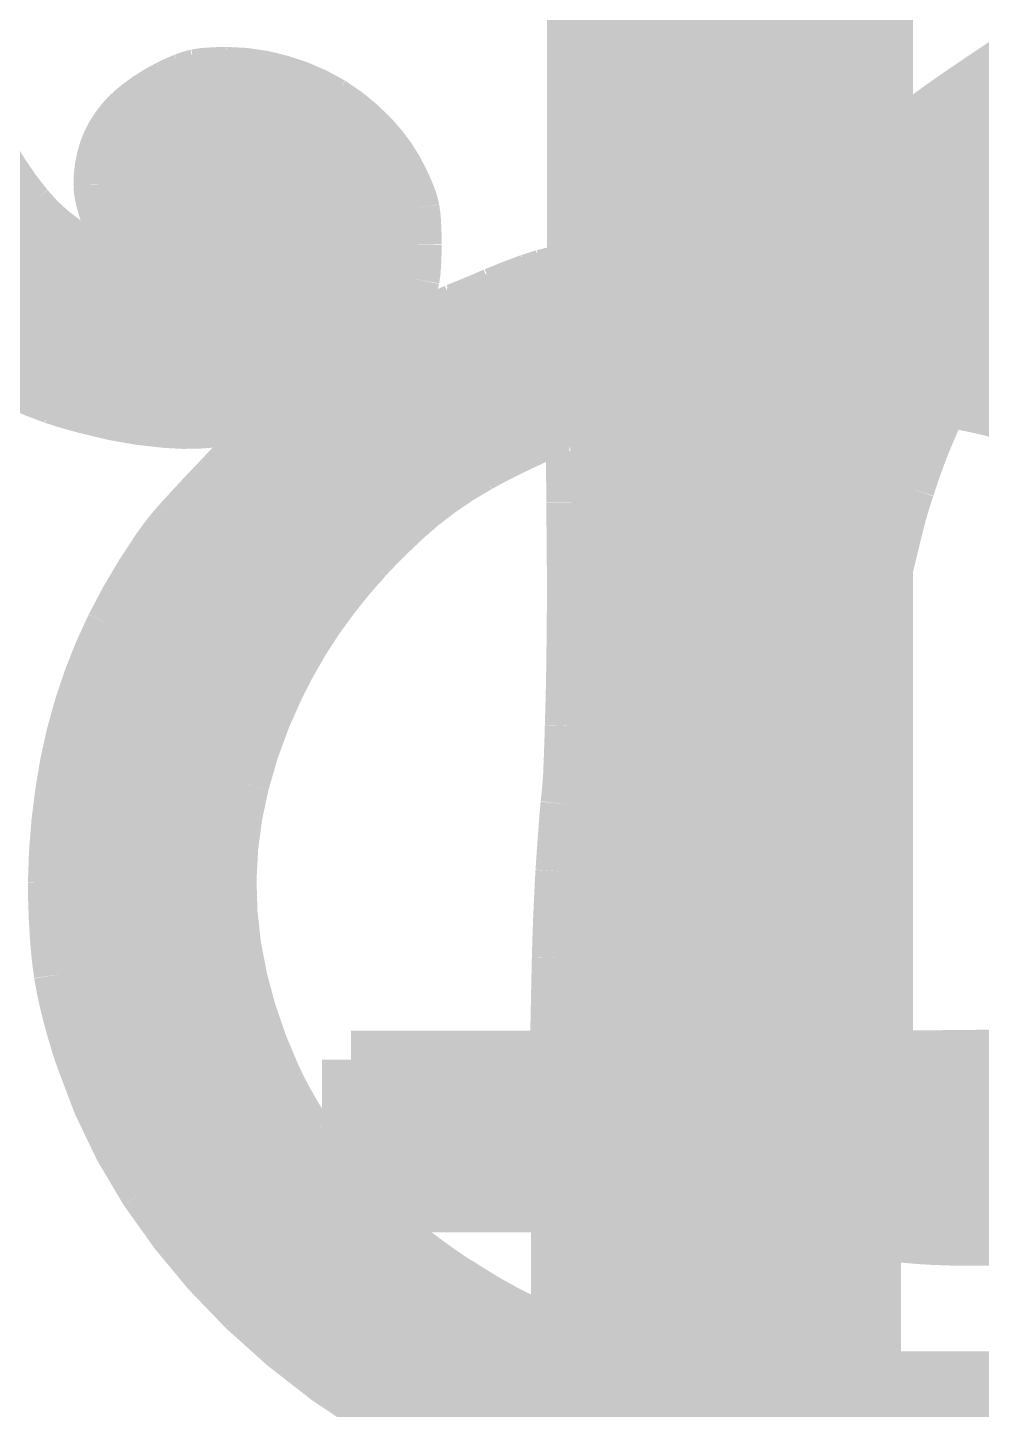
# Model space of a CAD drawing. Extents: x -0.3 to 74.7, y -2.5 to 45.9.
# Drawn here: x 9.544 to 11.224, y 4.697 to 7.133 of the extents above; entities that cross this region are included whole.
import ezdxf

# ---------------------------------------------------------------- set-up
doc = ezdxf.new("R2010")
doc.units = 0
doc.layers.add('BG_SILKSCREEN_TOP', color=6, linetype='CONTINUOUS')

msp = doc.modelspace()

# ---------------------------------------------------------------- linework, layer by layer
at = {"layer": 'BG_SILKSCREEN_TOP', "const_width": 0.1016}
for points in [[(11.053318, 7.4041), (11.053318, 6.92658)], [(11.053318, 7.182612), (10.509504, 7.182612)], [(11.053318, 7.174738), (10.509504, 7.174738)], [(10.509504, 6.70687), (10.509504, 7.17169)], [(11.053318, 7.166864), (10.509504, 7.166864)], [(11.053318, 7.159244), (10.509504, 7.159244)], [(11.053318, 7.15137), (10.509504, 7.15137)], [(11.053318, 7.14375), (10.509504, 7.14375)], [(11.053318, 7.135876), (10.509504, 7.135876)], [(11.053318, 7.128256), (10.509504, 7.128256)], [(11.053318, 7.120382), (10.509504, 7.120382)], [(11.053318, 7.112762), (10.509504, 7.112762)], [(11.053318, 7.104888), (10.509504, 7.104888)], [(11.053318, 7.097268), (10.509504, 7.097268)], [(11.053318, 7.089394), (10.509504, 7.089394)], [(11.053318, 7.08152), (10.509504, 7.08152)], [(11.053318, 7.0739), (10.509504, 7.0739)], [(11.053318, 7.066026), (10.509504, 7.066026)], [(11.51763, 7.066026), (11.266678, 7.066026)], [(9.954768, 7.042912), (9.834118, 7.042912)], [(11.053318, 7.058406), (10.509504, 7.058406)], [(11.053318, 7.050532), (10.509504, 7.050532)], [(11.053318, 7.042912), (10.509504, 7.042912)], [(11.534394, 7.042912), (11.231626, 7.042912)], [(11.528806, 7.050532), (11.24331, 7.050532)], [(11.523218, 7.058406), (11.254994, 7.058406)], [(10.031476, 7.019544), (9.781794, 7.019544)], [(10.011664, 7.027418), (9.79678, 7.027418)], [(9.98728, 7.035038), (9.813544, 7.035038)], [(11.053318, 7.035038), (10.509504, 7.035038)], [(11.053318, 7.027418), (10.509504, 7.027418)], [(11.053318, 7.019544), (10.509504, 7.019544)], [(11.551158, 7.019544), (11.197336, 7.019544)], [(11.54557, 7.027418), (11.208766, 7.027418)], [(11.539982, 7.035038), (11.220196, 7.035038)], [(10.076942, 6.996176), (9.74598, 6.996176)], [(10.06348, 7.00405), (9.756648, 7.00405)], [(10.048494, 7.01167), (9.768586, 7.01167)], [(11.053318, 7.01167), (10.509504, 7.01167)], [(11.053318, 7.00405), (10.509504, 7.00405)], [(11.053318, 6.996176), (10.509504, 6.996176)], [(11.567668, 6.996176), (11.163554, 6.996176)], [(11.562334, 7.00405), (11.17473, 7.00405)], [(11.556746, 7.01167), (11.18616, 7.01167)], [(10.109962, 6.973062), (9.719564, 6.973062)], [(10.099802, 6.980682), (9.727184, 6.980682)], [(10.08888, 6.988556), (9.736074, 6.988556)], [(11.053318, 6.988556), (10.509504, 6.988556)], [(11.053318, 6.980682), (10.509504, 6.980682)], [(11.053318, 6.973062), (10.509504, 6.973062)], [(11.583162, 6.973062), (11.131804, 6.973062)], [(11.578844, 6.980682), (11.142218, 6.980682)], [(11.573256, 6.988556), (11.152886, 6.988556)], [(10.144252, 6.942074), (9.69645, 6.942074)], [(10.136378, 6.949694), (9.701276, 6.949694)], [(10.12825, 6.957568), (9.70661, 6.957568)], [(10.11936, 6.965188), (9.712706, 6.965188)], [(11.053318, 6.965188), (10.509504, 6.965188)], [(11.053318, 6.957568), (10.509504, 6.957568)], [(11.053318, 6.949694), (10.509504, 6.949694)], [(11.053318, 6.942074), (10.509504, 6.942074)], [(11.066018, 6.92023), (11.107928, 6.95452)], [(11.566906, 6.942074), (11.092434, 6.942074)], [(11.577574, 6.949694), (11.101832, 6.949694)], [(11.58494, 6.957568), (11.111484, 6.957568)], [(11.586718, 6.965188), (11.121644, 6.965188)], [(10.164826, 6.918706), (9.685528, 6.918706)], [(10.158476, 6.926326), (9.688576, 6.926326)], [(10.151364, 6.9342), (9.692132, 6.9342)], [(11.053318, 6.9342), (10.509504, 6.9342)], [(11.053318, 6.926326), (10.509504, 6.926326)], [(11.059668, 6.918706), (10.509504, 6.918706)], [(11.53033, 6.918706), (11.062208, 6.918706)], [(11.54176, 6.926326), (11.073384, 6.926326)], [(11.554206, 6.9342), (11.082782, 6.9342)], [(10.181844, 6.895338), (9.678924, 6.895338)], [(10.17651, 6.903212), (9.680702, 6.903212)], [(10.170922, 6.910832), (9.682988, 6.910832)], [(11.52017, 6.910832), (10.509504, 6.910832)], [(11.510518, 6.903212), (10.509504, 6.903212)], [(11.500358, 6.895338), (10.509504, 6.895338)], [(9.497568, 6.872224), (9.172194, 6.872224)], [(10.195306, 6.872224), (9.675876, 6.872224)], [(10.190988, 6.879844), (9.676638, 6.879844)], [(10.18667, 6.887718), (9.677654, 6.887718)], [(11.490198, 6.887718), (10.509504, 6.887718)], [(11.480292, 6.879844), (10.509504, 6.879844)], [(11.471148, 6.872224), (10.509504, 6.872224)], [(9.502648, 6.86435), (9.175242, 6.86435)], [(9.507728, 6.856476), (9.178544, 6.856476)], [(9.513316, 6.848856), (9.181846, 6.848856)], [(10.199116, 6.86435), (9.675368, 6.86435)], [(10.202926, 6.856476), (9.675368, 6.856476)], [(10.206228, 6.848856), (9.675622, 6.848856)], [(11.462512, 6.86435), (10.509504, 6.86435)], [(11.454384, 6.856476), (10.509504, 6.856476)], [(11.44651, 6.848856), (10.509504, 6.848856)], [(9.518904, 6.840982), (9.185148, 6.840982)], [(9.524746, 6.833362), (9.188704, 6.833362)], [(9.530842, 6.825488), (9.19226, 6.825488)], [(10.20953, 6.840982), (9.676638, 6.840982)], [(10.212832, 6.833362), (9.678162, 6.833362)], [(10.215372, 6.825488), (9.680448, 6.825488)], [(11.439144, 6.840982), (10.509504, 6.840982)], [(11.431524, 6.833362), (10.509504, 6.833362)], [(11.424158, 6.825488), (10.509504, 6.825488)], [(9.536938, 6.817868), (9.19607, 6.817868)], [(9.543542, 6.809994), (9.19988, 6.809994)], [(9.550146, 6.802374), (9.203944, 6.802374)], [(10.217658, 6.817868), (9.68248, 6.817868)], [(10.219182, 6.809994), (9.68502, 6.809994)], [(10.220452, 6.802374), (9.68756, 6.802374)], [(11.416792, 6.817868), (10.509504, 6.817868)], [(11.409426, 6.809994), (10.509504, 6.809994)], [(11.40206, 6.802374), (10.509504, 6.802374)], [(9.557512, 6.7945), (9.207754, 6.7945)], [(9.565132, 6.78688), (9.212072, 6.78688)], [(9.573514, 6.779006), (9.21639, 6.779006)], [(9.582404, 6.771386), (9.220708, 6.771386)], [(10.221214, 6.7945), (9.690608, 6.7945)], [(10.221468, 6.78688), (9.693656, 6.78688)], [(10.221976, 6.779006), (9.696704, 6.779006)], [(10.22223, 6.771386), (9.70026, 6.771386)], [(11.394694, 6.7945), (10.509504, 6.7945)], [(11.387582, 6.78688), (10.509504, 6.78688)], [(11.380724, 6.779006), (10.509504, 6.779006)], [(11.373612, 6.771386), (10.509504, 6.771386)], [(9.592056, 6.763512), (9.22528, 6.763512)], [(9.60247, 6.755638), (9.230106, 6.755638)], [(9.614154, 6.748018), (9.235186, 6.748018)], [(10.222484, 6.763512), (9.703816, 6.763512)], [(10.222484, 6.755638), (9.707626, 6.755638)], [(10.222484, 6.748018), (9.711944, 6.748018)], [(11.366754, 6.763512), (10.509504, 6.763512)], [(11.359642, 6.755638), (10.509504, 6.755638)], [(11.353038, 6.748018), (10.509504, 6.748018)], [(9.628378, 6.740144), (9.240266, 6.740144)], [(9.644888, 6.732524), (9.2456, 6.732524)], [(9.66216, 6.72465), (9.251188, 6.72465)], [(10.222484, 6.740144), (9.716262, 6.740144)], [(10.22223, 6.732524), (9.721342, 6.732524)], [(10.221976, 6.72465), (9.726676, 6.72465)], [(11.349482, 6.740144), (10.509504, 6.740144)], [(11.381232, 6.732524), (10.509504, 6.732524)], [(11.424412, 6.72465), (10.509504, 6.72465)], [(9.680702, 6.71703), (9.256776, 6.71703)], [(9.702292, 6.709156), (9.262872, 6.709156)], [(9.725914, 6.701536), (9.268968, 6.701536)], [(10.221468, 6.71703), (9.731756, 6.71703)], [(10.221214, 6.709156), (9.736836, 6.709156)], [(10.220452, 6.701536), (9.73836, 6.701536)], [(10.479278, 6.69798), (10.509504, 6.70687)], [(11.537696, 6.701536), (10.490708, 6.701536)], [(11.463274, 6.71703), (10.509504, 6.71703)], [(11.50366, 6.709156), (10.509504, 6.709156)], [(10.219182, 6.693662), (9.275318, 6.693662)], [(10.217404, 6.685788), (9.281922, 6.685788)], [(10.215372, 6.678168), (9.28878, 6.678168)], [(11.619992, 6.678168), (10.413492, 6.678168)], [(11.594338, 6.685788), (10.435336, 6.685788)], [(11.56716, 6.693662), (10.461244, 6.693662)], [(10.212578, 6.670294), (9.295892, 6.670294)], [(10.209784, 6.662674), (9.303258, 6.662674)], [(10.206482, 6.6548), (9.310878, 6.6548)], [(10.310368, 6.63575), (10.347198, 6.65099)], [(10.347198, 6.65099), (10.367518, 6.65988)], [(11.689842, 6.6548), (10.355834, 6.6548)], [(10.367518, 6.65988), (10.384028, 6.66623)], [(11.66749, 6.662674), (10.374376, 6.662674)], [(11.644376, 6.670294), (10.393426, 6.670294)], [(10.20318, 6.64718), (9.318752, 6.64718)], [(10.199624, 6.639306), (9.327134, 6.639306)], [(10.19556, 6.631686), (9.33577, 6.631686)], [(11.75131, 6.631686), (10.299192, 6.631686)], [(11.731752, 6.639306), (10.31875, 6.639306)], [(11.711178, 6.64718), (10.337546, 6.64718)], [(10.191242, 6.623812), (9.34466, 6.623812)], [(10.18667, 6.615938), (9.354058, 6.615938)], [(10.182098, 6.608318), (9.36371, 6.608318)], [(11.803888, 6.608318), (10.251186, 6.608318)], [(11.787124, 6.615938), (10.266934, 6.615938)], [(11.769598, 6.623812), (10.282936, 6.623812)], [(10.177272, 6.600444), (9.37387, 6.600444)], [(10.1727, 6.592824), (9.384792, 6.592824)], [(10.167366, 6.58495), (9.395714, 6.58495)], [(10.160254, 6.57733), (9.407144, 6.57733)], [(11.865356, 6.57733), (10.192004, 6.57733)], [(11.850624, 6.58495), (10.207498, 6.58495)], [(11.835384, 6.592824), (10.221468, 6.592824)], [(11.81989, 6.600444), (10.235946, 6.600444)], [(10.15365, 6.569456), (9.419082, 6.569456)], [(10.146284, 6.561836), (9.431528, 6.561836)], [(10.141204, 6.553962), (9.444228, 6.553962)], [(10.141204, 6.5532), (10.142728, 6.5532)], [(11.906758, 6.553962), (10.143998, 6.553962)], [(10.152888, 6.56844), (10.146538, 6.56209)], [(11.89355, 6.561836), (10.159492, 6.561836)], [(10.160508, 6.56209), (10.182098, 6.57225)], [(11.87958, 6.569456), (10.176002, 6.569456)], [(11.919712, 6.546088), (9.457436, 6.546088)], [(11.932412, 6.538468), (9.471406, 6.538468)], [(11.944604, 6.530594), (9.485884, 6.530594)], [(11.956542, 6.522974), (9.50087, 6.522974)], [(11.967972, 6.5151), (9.516618, 6.5151)], [(11.979402, 6.50748), (9.533382, 6.50748)], [(11.990324, 6.499606), (9.551416, 6.499606)], [(12.000992, 6.491986), (9.57072, 6.491986)], [(10.030206, 6.484112), (9.592056, 6.484112)], [(12.01166, 6.484112), (10.038842, 6.484112)], [(10.039604, 6.48716), (10.039604, 6.48843)], [(10.010902, 6.476492), (9.616694, 6.476492)], [(9.987026, 6.468618), (9.64438, 6.468618)], [(9.959594, 6.460744), (9.67486, 6.460744)], [(11.144758, 6.460744), (10.01395, 6.460744)], [(11.14806, 6.468618), (10.023094, 6.468618)], [(11.15314, 6.476492), (10.031476, 6.476492)], [(12.02182, 6.476492), (11.183874, 6.476492)], [(12.031726, 6.468618), (11.219688, 6.468618)], [(12.041632, 6.460744), (11.252454, 6.460744)], [(9.924034, 6.453124), (9.711436, 6.453124)], [(9.88314, 6.44525), (9.762998, 6.44525)], [(10.495026, 6.43763), (9.987026, 6.43763)], [(11.1379, 6.44525), (9.995916, 6.44525)], [(11.141202, 6.453124), (10.004806, 6.453124)], [(11.134598, 6.43763), (10.502138, 6.43763)], [(10.420858, 6.406642), (9.954006, 6.406642)], [(10.437876, 6.414262), (9.96188, 6.414262)], [(10.455148, 6.422136), (9.970008, 6.422136)], [(10.472928, 6.429756), (9.978644, 6.429756)], [(11.131296, 6.429756), (10.505948, 6.429756)], [(11.127994, 6.422136), (10.506202, 6.422136)], [(11.124692, 6.414262), (10.506456, 6.414262)], [(11.121644, 6.406642), (10.50671, 6.406642)], [(10.372852, 6.383274), (9.931146, 6.383274)], [(10.388346, 6.391148), (9.938766, 6.391148)], [(10.404348, 6.398768), (9.946386, 6.398768)], [(11.118342, 6.398768), (10.506964, 6.398768)], [(11.115294, 6.391148), (10.507218, 6.391148)], [(11.1125, 6.383274), (10.507472, 6.383274)], [(10.329672, 6.359906), (9.90854, 6.359906)], [(10.343388, 6.36778), (9.91616, 6.36778)], [(10.357866, 6.3754), (9.923526, 6.3754)], [(11.109452, 6.3754), (10.507472, 6.3754)], [(11.106658, 6.36778), (10.507726, 6.36778)], [(11.103864, 6.359906), (10.50798, 6.359906)], [(9.884918, 6.33476), (10.147808, 6.33476)], [(10.291826, 6.336792), (9.886696, 6.336792)], [(10.303764, 6.344412), (9.893808, 6.344412)], [(10.316464, 6.352286), (9.901174, 6.352286)], [(10.147808, 6.33476), (10.198608, 6.28523)], [(11.10107, 6.352286), (10.50798, 6.352286)], [(11.098276, 6.344412), (10.508234, 6.344412)], [(11.095736, 6.336792), (10.508234, 6.336792)], [(10.258552, 6.313424), (9.864344, 6.313424)], [(10.169652, 6.313424), (9.864344, 6.313424)], [(10.26922, 6.321298), (9.87171, 6.321298)], [(10.161778, 6.321298), (9.87171, 6.321298)], [(10.15365, 6.328918), (9.879076, 6.328918)], [(10.280142, 6.328918), (9.87933, 6.328918)], [(11.093196, 6.328918), (10.508234, 6.328918)], [(11.090656, 6.321298), (10.508234, 6.321298)], [(11.088116, 6.313424), (10.508488, 6.313424)], [(10.229342, 6.290056), (9.842754, 6.290056)], [(10.193528, 6.290056), (9.842754, 6.290056)], [(10.23874, 6.29793), (9.849866, 6.29793)], [(10.185654, 6.29793), (9.849866, 6.29793)], [(10.248392, 6.305804), (9.857232, 6.305804)], [(10.177526, 6.305804), (9.857232, 6.305804)], [(11.085576, 6.305804), (10.508488, 6.305804)], [(11.083036, 6.29793), (10.508488, 6.29793)], [(11.08075, 6.290056), (10.508488, 6.290056)], [(10.202672, 6.266942), (9.821164, 6.266942)], [(10.201656, 6.266942), (9.821164, 6.266942)], [(10.211308, 6.274562), (9.828276, 6.274562)], [(10.203434, 6.274562), (9.828276, 6.274562)], [(10.220198, 6.282436), (9.835388, 6.282436)], [(10.200894, 6.282436), (9.835388, 6.282436)], [(11.078464, 6.282436), (10.508488, 6.282436)], [(11.076432, 6.274562), (10.508488, 6.274562)], [(11.0744, 6.266942), (10.508742, 6.266942)], [(10.17016, 6.2357), (9.794748, 6.2357)], [(10.170414, 6.2357), (9.794748, 6.2357)], [(10.178034, 6.243574), (9.800844, 6.243574)], [(10.178288, 6.243574), (9.800844, 6.243574)], [(10.186162, 6.251448), (9.807448, 6.251448)], [(10.186416, 6.251448), (9.807448, 6.251448)], [(10.19429, 6.259068), (9.814306, 6.259068)], [(10.194798, 6.259068), (9.814306, 6.259068)], [(11.072368, 6.259068), (10.508742, 6.259068)], [(11.070336, 6.251448), (10.508742, 6.251448)], [(11.068558, 6.243574), (10.508996, 6.243574)], [(11.06678, 6.2357), (10.508996, 6.2357)], [(11.053318, 6.17982), (11.071098, 6.25348)], [(9.978898, 6.00964), (9.776968, 6.21157)], [(10.147808, 6.212586), (9.777476, 6.212586)], [(10.147808, 6.212586), (9.777476, 6.212586)], [(10.15492, 6.220206), (9.783064, 6.220206)], [(10.155174, 6.220206), (9.783064, 6.220206)], [(10.16254, 6.22808), (9.788652, 6.22808)], [(10.162794, 6.22808), (9.788652, 6.22808)], [(11.064748, 6.22808), (10.508996, 6.22808)], [(11.06297, 6.220206), (10.508996, 6.220206)], [(11.061192, 6.212586), (10.50925, 6.212586)], [(10.126472, 6.189218), (9.761728, 6.189218)], [(10.133584, 6.197092), (9.767062, 6.197092)], [(10.140696, 6.204712), (9.772142, 6.204712)], [(10.140442, 6.204712), (9.783826, 6.204712)], [(10.133584, 6.197092), (9.791446, 6.197092)], [(10.126472, 6.189218), (9.79932, 6.189218)], [(11.05916, 6.204712), (10.50925, 6.204712)], [(11.057382, 6.197092), (10.50925, 6.197092)], [(11.055604, 6.189218), (10.50925, 6.189218)], [(10.106406, 6.166104), (9.746996, 6.166104)], [(10.11301, 6.173724), (9.751822, 6.173724)], [(10.119614, 6.181598), (9.756902, 6.181598)], [(10.119614, 6.181598), (9.80694, 6.181598)], [(10.11301, 6.173724), (9.814814, 6.173724)], [(10.106406, 6.166104), (9.822688, 6.166104)], [(11.053572, 6.181598), (10.509504, 6.181598)], [(11.053318, 6.173724), (10.509504, 6.173724)], [(11.053318, 6.166104), (10.509504, 6.166104)], [(11.053318, 5.31368), (11.053318, 6.17982)], [(10.08761, 6.142736), (9.733026, 6.142736)], [(10.093706, 6.150356), (9.737598, 6.150356)], [(10.100056, 6.15823), (9.742424, 6.15823)], [(10.100056, 6.15823), (9.830308, 6.15823)], [(10.093706, 6.150356), (9.838182, 6.150356)], [(10.08761, 6.142736), (9.845802, 6.142736)], [(11.053318, 6.15823), (10.509504, 6.15823)], [(11.053318, 6.150356), (10.509504, 6.150356)], [(10.509504, 6.14172), (10.509504, 6.14553)], [(11.053318, 6.142736), (10.509504, 6.142736)], [(10.06983, 6.119368), (9.719818, 6.119368)], [(10.075672, 6.127242), (9.724136, 6.127242)], [(10.081514, 6.134862), (9.728454, 6.134862)], [(10.081514, 6.134862), (9.853676, 6.134862)], [(10.075672, 6.127242), (9.861296, 6.127242)], [(10.06983, 6.119368), (9.86917, 6.119368)], [(11.053318, 6.134862), (10.509504, 6.134862)], [(11.053318, 6.127242), (10.509504, 6.127242)], [(11.053318, 6.119368), (10.509504, 6.119368)], [(10.053066, 6.096254), (9.707372, 6.096254)], [(10.0584, 6.103874), (9.711436, 6.103874)], [(10.063988, 6.111748), (9.7155, 6.111748)], [(10.063988, 6.111748), (9.87679, 6.111748)], [(10.0584, 6.103874), (9.884664, 6.103874)], [(10.053066, 6.096254), (9.892284, 6.096254)], [(11.053318, 6.096254), (10.50925, 6.096254)], [(11.053318, 6.111748), (10.509504, 6.111748)], [(11.053318, 6.103874), (10.509504, 6.103874)], [(10.032492, 6.065012), (9.691624, 6.065012)], [(10.037572, 6.072886), (9.695434, 6.072886)], [(10.042652, 6.08076), (9.699244, 6.08076)], [(10.047732, 6.08838), (9.703308, 6.08838)], [(10.047732, 6.08838), (9.900158, 6.08838)], [(10.042398, 6.08076), (9.908032, 6.08076)], [(10.037318, 6.072886), (9.915652, 6.072886)], [(10.032238, 6.065012), (9.923526, 6.065012)], [(11.053318, 6.072886), (10.508996, 6.072886)], [(11.053318, 6.065012), (10.508996, 6.065012)], [(11.053318, 6.08838), (10.50925, 6.08838)], [(11.053318, 6.08076), (10.50925, 6.08076)], [(10.018268, 6.041898), (9.680956, 6.041898)], [(10.02284, 6.049518), (9.684512, 6.049518)], [(10.027666, 6.057392), (9.688068, 6.057392)], [(10.027412, 6.057392), (9.931146, 6.057392)], [(10.022586, 6.049518), (9.93902, 6.049518)], [(10.018014, 6.041898), (9.94664, 6.041898)], [(11.053318, 6.041898), (10.508742, 6.041898)], [(11.053318, 6.057392), (10.508996, 6.057392)], [(11.053318, 6.049518), (10.508996, 6.049518)], [(10.00506, 6.01853), (9.67105, 6.01853)], [(10.009378, 6.026404), (9.674352, 6.026404)], [(10.013696, 6.034024), (9.677654, 6.034024)], [(10.013188, 6.034024), (9.954514, 6.034024)], [(10.00887, 6.026404), (9.962134, 6.026404)], [(10.004552, 6.01853), (9.970008, 6.01853)], [(11.053318, 6.01853), (10.508488, 6.01853)], [(11.053318, 6.034024), (10.508742, 6.034024)], [(11.053318, 6.026404), (10.508742, 6.026404)], [(9.992614, 5.995162), (9.661652, 5.995162)], [(9.996678, 6.003036), (9.6647, 6.003036)], [(10.000742, 6.01091), (9.667748, 6.01091)], [(9.999726, 6.01091), (9.977628, 6.01091)], [(11.053318, 6.003036), (10.508234, 6.003036)], [(11.053318, 5.995162), (10.508234, 5.995162)], [(11.053318, 6.01091), (10.508488, 6.01091)], [(9.98093, 5.972048), (9.65327, 5.972048)], [(9.98474, 5.979668), (9.656064, 5.979668)], [(9.98855, 5.987542), (9.658858, 5.987542)], [(11.053318, 5.972048), (10.507726, 5.972048)], [(11.053318, 5.987542), (10.50798, 5.987542)], [(11.053318, 5.979668), (10.50798, 5.979668)], [(9.970008, 5.94868), (9.645396, 5.94868)], [(9.973564, 5.956554), (9.647936, 5.956554)], [(9.97712, 5.964174), (9.650476, 5.964174)], [(11.053318, 5.94868), (10.507218, 5.94868)], [(11.053318, 5.964174), (10.507472, 5.964174)], [(11.053318, 5.956554), (10.507472, 5.956554)], [(9.960102, 5.925312), (9.638284, 5.925312)], [(9.963404, 5.933186), (9.64057, 5.933186)], [(9.966706, 5.94106), (9.642856, 5.94106)], [(11.053318, 5.925312), (10.506456, 5.925312)], [(11.053318, 5.933186), (10.50671, 5.933186)], [(11.053318, 5.94106), (10.506964, 5.94106)], [(9.947656, 5.894324), (9.629648, 5.894324)], [(9.950704, 5.902198), (9.63168, 5.902198)], [(9.953752, 5.909818), (9.633712, 5.909818)], [(9.9568, 5.917692), (9.635998, 5.917692)], [(11.053318, 5.894324), (10.505694, 5.894324)], [(11.053318, 5.902198), (10.505948, 5.902198)], [(11.053318, 5.909818), (10.506202, 5.909818)], [(11.053318, 5.917692), (10.506456, 5.917692)], [(9.939528, 5.87121), (9.623806, 5.87121)], [(9.942068, 5.87883), (9.625584, 5.87883)], [(9.944862, 5.886704), (9.627616, 5.886704)], [(11.053318, 5.87121), (10.505186, 5.87121)], [(11.053318, 5.886704), (10.50544, 5.886704)], [(11.053318, 5.87883), (10.50544, 5.87883)], [(9.931908, 5.847842), (9.618726, 5.847842)], [(9.934448, 5.855716), (9.620504, 5.855716)], [(9.936988, 5.863336), (9.622028, 5.863336)], [(11.053318, 5.847842), (10.504424, 5.847842)], [(11.053318, 5.855716), (10.504678, 5.855716)], [(11.053318, 5.863336), (10.504932, 5.863336)], [(9.92505, 5.824474), (9.614154, 5.824474)], [(9.927082, 5.832348), (9.615678, 5.832348)], [(9.929368, 5.839968), (9.617202, 5.839968)], [(11.053318, 5.824474), (10.503408, 5.824474)], [(11.053318, 5.832348), (10.503662, 5.832348)], [(11.053318, 5.839968), (10.503916, 5.839968)], [(9.9187, 5.80136), (9.610344, 5.80136)], [(9.920732, 5.80898), (9.611614, 5.80898)], [(9.922764, 5.816854), (9.612884, 5.816854)], [(11.053318, 5.80136), (10.501884, 5.80136)], [(11.053318, 5.80898), (10.502392, 5.80898)], [(11.053318, 5.816854), (10.5029, 5.816854)], [(9.913112, 5.777992), (9.607042, 5.777992)], [(9.91489, 5.785866), (9.608058, 5.785866)], [(9.916668, 5.793486), (9.609074, 5.793486)], [(11.053318, 5.777992), (10.499852, 5.777992)], [(11.053318, 5.785866), (10.500614, 5.785866)], [(11.053318, 5.793486), (10.501376, 5.793486)], [(9.90854, 5.754624), (9.60374, 5.754624)], [(9.910064, 5.762498), (9.604756, 5.762498)], [(9.911588, 5.770118), (9.605772, 5.770118)], [(11.053318, 5.754624), (10.497312, 5.754624)], [(11.053318, 5.762498), (10.498074, 5.762498)], [(11.053318, 5.770118), (10.49909, 5.770118)], [(9.90346, 5.723636), (9.600438, 5.723636)], [(9.904476, 5.73151), (9.6012, 5.73151)], [(9.905746, 5.73913), (9.601962, 5.73913)], [(9.907016, 5.747004), (9.602978, 5.747004)], [(11.053318, 5.723636), (10.494772, 5.723636)], [(11.053318, 5.73151), (10.495534, 5.73151)], [(11.053318, 5.73913), (10.496042, 5.73913)], [(11.053318, 5.747004), (10.496804, 5.747004)], [(9.900412, 5.700522), (9.598406, 5.700522)], [(9.901428, 5.708142), (9.599168, 5.708142)], [(9.90219, 5.716016), (9.599676, 5.716016)], [(11.053318, 5.700522), (10.493248, 5.700522)], [(11.053318, 5.708142), (10.493756, 5.708142)], [(11.053318, 5.716016), (10.494518, 5.716016)], [(9.89838, 5.677154), (9.596882, 5.677154)], [(9.898888, 5.684774), (9.59739, 5.684774)], [(9.89965, 5.692648), (9.597898, 5.692648)], [(11.053318, 5.677154), (10.49147, 5.677154)], [(11.053318, 5.684774), (10.491978, 5.684774)], [(11.053318, 5.692648), (10.49274, 5.692648)], [(9.896856, 5.653786), (9.595866, 5.653786)], [(9.897364, 5.66166), (9.59612, 5.66166)], [(9.897872, 5.66928), (9.596628, 5.66928)], [(11.053318, 5.653786), (10.489946, 5.653786)], [(11.053318, 5.66166), (10.490454, 5.66166)], [(11.053318, 5.66928), (10.490962, 5.66928)], [(9.896348, 5.638292), (9.595358, 5.638292)], [(9.896348, 5.630672), (9.595358, 5.630672)], [(9.896602, 5.646166), (9.595612, 5.646166)], [(11.053318, 5.630672), (10.488676, 5.630672)], [(11.053318, 5.638292), (10.48893, 5.638292)], [(11.053318, 5.646166), (10.489438, 5.646166)], [(9.896094, 5.622798), (9.595104, 5.622798)], [(9.896348, 5.614924), (9.595358, 5.614924)], [(9.896348, 5.607304), (9.595358, 5.607304)], [(11.053318, 5.607304), (10.487406, 5.607304)], [(11.053318, 5.614924), (10.48766, 5.614924)], [(11.053318, 5.622798), (10.488168, 5.622798)], [(9.896602, 5.59943), (9.595358, 5.59943)], [(9.896856, 5.59181), (9.595612, 5.59181)], [(9.897364, 5.583936), (9.595866, 5.583936)], [(11.053318, 5.583936), (10.486136, 5.583936)], [(11.053318, 5.59181), (10.486644, 5.59181)], [(11.053318, 5.59943), (10.486898, 5.59943)], [(9.897618, 5.576316), (9.59612, 5.576316)], [(9.898126, 5.568442), (9.596374, 5.568442)], [(9.898888, 5.560822), (9.596628, 5.560822)], [(9.89965, 5.552948), (9.597136, 5.552948)], [(11.053318, 5.552948), (10.484866, 5.552948)], [(11.053318, 5.560822), (10.48512, 5.560822)], [(11.053318, 5.568442), (10.485628, 5.568442)], [(11.053318, 5.576316), (10.485882, 5.576316)], [(9.900412, 5.545328), (9.59739, 5.545328)], [(9.901174, 5.537454), (9.597898, 5.537454)], [(9.90219, 5.52958), (9.598406, 5.52958)], [(11.053318, 5.52958), (10.484104, 5.52958)], [(11.053318, 5.537454), (10.484358, 5.537454)], [(11.053318, 5.545328), (10.484612, 5.545328)], [(9.903206, 5.52196), (9.598914, 5.52196)], [(9.904476, 5.514086), (9.599676, 5.514086)], [(9.905492, 5.506466), (9.600438, 5.506466)], [(11.053318, 5.506466), (10.483342, 5.506466)], [(11.053318, 5.514086), (10.483596, 5.514086)], [(11.053318, 5.52196), (10.48385, 5.52196)], [(9.906762, 5.498592), (9.6012, 5.498592)], [(9.908286, 5.490972), (9.601962, 5.490972)], [(9.90981, 5.483098), (9.602978, 5.483098)], [(10.479278, 5.31368), (10.483088, 5.49275)], [(11.053318, 5.490972), (10.482834, 5.490972)], [(11.053318, 5.483098), (10.482834, 5.483098)], [(11.053318, 5.498592), (10.483088, 5.498592)], [(9.911334, 5.475478), (9.603994, 5.475478)], [(9.912858, 5.467604), (9.60501, 5.467604)], [(9.914636, 5.45973), (9.60628, 5.45973)], [(11.053318, 5.45973), (10.482326, 5.45973)], [(11.053318, 5.475478), (10.48258, 5.475478)], [(11.053318, 5.467604), (10.48258, 5.467604)], [(9.916414, 5.45211), (9.60755, 5.45211)], [(9.918446, 5.444236), (9.609074, 5.444236)], [(9.920224, 5.436616), (9.610598, 5.436616)], [(11.053318, 5.436616), (10.481818, 5.436616)], [(11.053318, 5.45211), (10.482072, 5.45211)], [(11.053318, 5.444236), (10.482072, 5.444236)], [(9.922256, 5.428742), (9.612376, 5.428742)], [(9.924542, 5.421122), (9.6139, 5.421122)], [(9.926574, 5.413248), (9.615678, 5.413248)], [(11.053318, 5.413248), (10.48131, 5.413248)], [(11.053318, 5.428742), (10.481564, 5.428742)], [(11.053318, 5.421122), (10.481564, 5.421122)], [(9.92886, 5.405628), (9.61771, 5.405628)], [(9.931146, 5.397754), (9.619488, 5.397754)], [(9.933432, 5.390134), (9.62152, 5.390134)], [(11.053318, 5.390134), (10.480802, 5.390134)], [(11.053318, 5.405628), (10.481056, 5.405628)], [(11.053318, 5.397754), (10.481056, 5.397754)], [(9.935972, 5.38226), (9.623806, 5.38226)], [(9.938512, 5.37464), (9.625838, 5.37464)], [(9.941052, 5.366766), (9.628124, 5.366766)], [(9.943846, 5.358892), (9.63041, 5.358892)], [(11.053318, 5.358892), (10.48004, 5.358892)], [(11.053318, 5.366766), (10.480294, 5.366766)], [(11.053318, 5.38226), (10.480548, 5.38226)], [(11.053318, 5.37464), (10.480548, 5.37464)], [(9.94664, 5.351272), (9.632696, 5.351272)], [(9.949434, 5.343398), (9.634982, 5.343398)], [(9.952482, 5.335778), (9.637522, 5.335778)], [(11.053318, 5.335778), (10.479532, 5.335778)], [(11.053318, 5.343398), (10.479786, 5.343398)], [(11.053318, 5.351272), (10.48004, 5.351272)], [(9.95553, 5.327904), (9.640062, 5.327904)], [(9.958578, 5.320284), (9.642602, 5.320284)], [(9.961626, 5.31241), (9.645142, 5.31241)], [(10.113518, 5.31368), (10.479278, 5.31368)], [(10.113518, 5.05968), (10.113518, 5.31368)], [(12.141708, 5.31241), (10.113518, 5.31241)], [(11.053318, 5.320284), (10.479278, 5.320284)], [(11.053318, 5.327904), (10.479532, 5.327904)], [(11.445748, 5.31749), (11.053318, 5.31368)], [(9.964928, 5.30479), (9.647936, 5.30479)], [(9.96823, 5.296916), (9.65073, 5.296916)], [(9.971786, 5.289042), (9.653524, 5.289042)], [(12.134088, 5.30479), (10.113518, 5.30479)], [(12.126214, 5.296916), (10.113518, 5.296916)], [(12.118086, 5.289042), (10.113518, 5.289042)], [(9.975342, 5.281422), (9.656318, 5.281422)], [(9.978898, 5.273548), (9.659112, 5.273548)], [(9.982708, 5.265928), (9.66216, 5.265928)], [(12.109958, 5.281422), (10.113518, 5.281422)], [(12.101576, 5.273548), (10.113518, 5.273548)], [(12.09294, 5.265928), (10.113518, 5.265928)], [(9.986518, 5.258054), (9.665208, 5.258054)], [(9.990582, 5.250434), (9.66851, 5.250434)], [(9.9949, 5.24256), (9.671558, 5.24256)], [(12.08405, 5.258054), (10.113518, 5.258054)], [(12.074906, 5.250434), (10.113518, 5.250434)], [(12.065508, 5.24256), (10.113518, 5.24256)], [(9.998964, 5.23494), (9.67486, 5.23494)], [(10.003536, 5.227066), (9.678416, 5.227066)], [(10.008108, 5.219192), (9.681718, 5.219192)], [(12.055602, 5.23494), (10.113518, 5.23494)], [(12.045188, 5.227066), (10.113518, 5.227066)], [(12.03452, 5.219192), (10.113518, 5.219192)], [(10.01268, 5.211572), (9.685274, 5.211572)], [(10.017252, 5.203698), (9.689084, 5.203698)], [(10.022078, 5.196078), (9.69264, 5.196078)], [(10.026904, 5.188204), (9.69645, 5.188204)], [(12.023344, 5.211572), (10.113518, 5.211572)], [(12.01039, 5.203698), (10.113518, 5.203698)], [(11.997944, 5.196078), (10.113518, 5.196078)], [(11.984736, 5.188204), (10.113518, 5.188204)], [(10.03173, 5.180584), (9.70026, 5.180584)], [(10.036556, 5.17271), (9.704324, 5.17271)], [(10.041636, 5.16509), (9.708388, 5.16509)], [(11.971274, 5.180584), (10.113518, 5.180584)], [(11.95705, 5.17271), (10.113518, 5.17271)], [(11.942826, 5.16509), (10.113518, 5.16509)], [(10.046716, 5.157216), (9.712452, 5.157216)], [(10.051796, 5.149596), (9.71677, 5.149596)], [(10.05713, 5.141722), (9.721088, 5.141722)], [(11.928348, 5.157216), (10.113518, 5.157216)], [(11.913362, 5.149596), (10.113518, 5.149596)], [(11.897868, 5.141722), (10.113518, 5.141722)], [(10.062464, 5.133848), (9.725406, 5.133848)], [(10.068052, 5.126228), (9.729978, 5.126228)], [(10.073894, 5.118354), (9.73455, 5.118354)], [(11.881866, 5.133848), (10.113518, 5.133848)], [(11.865356, 5.126228), (10.113518, 5.126228)], [(11.848084, 5.118354), (10.113518, 5.118354)], [(10.080752, 5.110734), (9.739122, 5.110734)], [(10.088118, 5.10286), (9.743948, 5.10286)], [(10.095992, 5.09524), (9.748774, 5.09524)], [(10.091928, 5.09905), (10.126218, 5.06603)], [(11.830304, 5.110734), (10.113518, 5.110734)], [(11.812016, 5.10286), (10.113518, 5.10286)], [(11.792458, 5.09524), (10.113518, 5.09524)], [(10.10412, 5.087366), (9.753854, 5.087366)], [(10.111994, 5.079746), (9.758934, 5.079746)], [(10.120122, 5.071872), (9.764268, 5.071872)], [(11.772138, 5.087366), (10.113518, 5.087366)], [(11.750548, 5.079746), (10.113518, 5.079746)], [(11.727688, 5.071872), (10.113518, 5.071872)], [(10.126218, 5.06603), (10.123678, 5.05968)], [(10.125456, 5.064252), (9.769348, 5.064252)], [(10.12698, 5.056378), (9.774936, 5.056378)], [(10.134854, 5.048504), (9.78027, 5.048504)], [(11.703304, 5.064252), (10.113518, 5.064252)], [(10.481818, 5.05968), (10.113518, 5.05968)], [(10.123678, 5.05968), (10.152888, 5.03047)], [(10.481818, 4.83108), (10.481818, 5.05968)], [(11.677396, 5.056378), (10.481818, 5.056378)], [(11.64971, 5.048504), (10.481818, 5.048504)], [(10.142474, 5.040884), (9.785858, 5.040884)], [(10.150348, 5.03301), (9.791446, 5.03301)], [(10.157968, 5.02539), (9.797288, 5.02539)], [(10.166096, 5.017516), (9.80313, 5.017516)], [(11.61923, 5.040884), (10.481818, 5.040884)], [(11.585448, 5.03301), (10.481818, 5.03301)], [(11.54557, 5.02539), (10.481818, 5.02539)], [(11.49858, 5.017516), (10.481818, 5.017516)], [(10.174478, 5.009896), (9.808972, 5.009896)], [(10.183114, 5.002022), (9.815068, 5.002022)], [(10.192258, 4.994148), (9.821164, 4.994148)], [(11.0363, 5.009896), (10.481818, 5.009896)], [(11.031728, 5.002022), (10.481818, 5.002022)], [(11.031728, 4.994148), (10.481818, 4.994148)], [(11.031728, 5.00253), (11.031728, 4.74853)], [(11.083798, 5.00634), (11.040618, 5.01015)], [(11.4427, 5.009896), (11.045444, 5.009896)], [(11.086338, 5.00634), (11.083798, 5.00634)], [(11.314176, 5.002022), (11.147044, 5.002022)], [(10.20191, 4.986528), (9.827514, 4.986528)], [(10.211816, 4.978654), (9.833864, 4.978654)], [(10.221722, 4.971034), (9.840214, 4.971034)], [(11.031728, 4.986528), (10.481818, 4.986528)], [(11.031728, 4.978654), (10.481818, 4.978654)], [(11.031728, 4.971034), (10.481818, 4.971034)], [(10.231882, 4.96316), (9.846818, 4.96316)], [(10.242296, 4.95554), (9.853422, 4.95554)], [(10.252964, 4.947666), (9.86028, 4.947666)], [(11.031728, 4.96316), (10.481818, 4.96316)], [(11.031728, 4.95554), (10.481818, 4.95554)], [(11.031728, 4.947666), (10.481818, 4.947666)], [(10.263886, 4.940046), (9.867138, 4.940046)], [(10.275062, 4.932172), (9.87425, 4.932172)], [(10.286492, 4.924552), (9.881362, 4.924552)], [(11.031728, 4.940046), (10.481818, 4.940046)], [(11.031728, 4.932172), (10.481818, 4.932172)], [(11.031728, 4.924552), (10.481818, 4.924552)], [(10.29843, 4.916678), (9.888728, 4.916678)], [(10.310622, 4.908804), (9.896094, 4.908804)], [(10.323068, 4.901184), (9.90346, 4.901184)], [(10.323576, 4.901184), (10.279888, 4.901184)], [(10.279888, 4.62915), (10.279888, 4.90093)], [(10.311384, 4.908804), (10.282174, 4.908804)], [(10.331704, 4.89585), (10.331704, 4.62915)], [(11.031728, 4.916678), (10.481818, 4.916678)], [(11.031728, 4.908804), (10.481818, 4.908804)], [(11.031728, 4.901184), (10.481818, 4.901184)], [(10.331704, 4.89331), (9.91108, 4.89331)], [(10.331704, 4.88569), (9.918954, 4.88569)], [(10.331704, 4.877816), (9.926828, 4.877816)], [(10.336276, 4.89331), (10.279888, 4.89331)], [(10.34923, 4.88569), (10.279888, 4.88569)], [(10.362438, 4.877816), (10.279888, 4.877816)], [(11.031728, 4.89331), (10.481818, 4.89331)], [(11.031728, 4.88569), (10.481818, 4.88569)], [(11.031728, 4.877816), (10.481818, 4.877816)], [(10.331704, 4.870196), (9.934956, 4.870196)], [(10.331704, 4.862322), (9.943338, 4.862322)], [(10.331704, 4.854702), (9.95172, 4.854702)], [(10.331704, 4.846828), (9.960102, 4.846828)], [(10.376408, 4.870196), (10.279888, 4.870196)], [(10.39114, 4.862322), (10.279888, 4.862322)], [(10.40638, 4.854702), (10.279888, 4.854702)], [(10.422636, 4.846828), (10.279888, 4.846828)], [(11.031728, 4.870196), (10.481818, 4.870196)], [(11.031728, 4.862322), (10.481818, 4.862322)], [(11.031728, 4.854702), (10.481818, 4.854702)], [(11.031728, 4.846828), (10.481818, 4.846828)], [(10.331704, 4.839208), (9.968738, 4.839208)], [(10.331704, 4.831334), (9.977628, 4.831334)], [(10.331704, 4.82346), (9.986518, 4.82346)], [(10.439654, 4.839208), (10.279888, 4.839208)], [(10.456164, 4.831334), (10.279888, 4.831334)], [(11.031728, 4.82346), (10.279888, 4.82346)], [(10.434828, 4.84124), (10.470388, 4.82473)], [(11.031728, 4.839208), (10.481818, 4.839208)], [(11.031728, 4.831334), (10.481818, 4.831334)], [(10.331704, 4.81584), (9.995662, 4.81584)], [(10.331704, 4.807966), (10.00506, 4.807966)], [(10.331704, 4.800346), (10.014458, 4.800346)], [(11.031728, 4.81584), (10.279888, 4.81584)], [(11.031728, 4.807966), (10.279888, 4.807966)], [(11.031728, 4.800346), (10.279888, 4.800346)], [(10.331704, 4.792472), (10.02411, 4.792472)], [(10.331704, 4.784852), (10.034016, 4.784852)], [(10.331704, 4.776978), (10.043922, 4.776978)], [(11.031728, 4.792472), (10.279888, 4.792472)], [(11.031728, 4.784852), (10.279888, 4.784852)], [(11.031728, 4.776978), (10.279888, 4.776978)], [(10.331704, 4.769358), (10.054336, 4.769358)], [(10.331704, 4.761484), (10.064496, 4.761484)], [(10.331704, 4.75361), (10.075164, 4.75361)], [(11.031728, 4.769358), (10.279888, 4.769358)], [(11.031728, 4.761484), (10.279888, 4.761484)], [(11.031728, 4.75361), (10.279888, 4.75361)], [(10.331704, 4.74599), (10.086086, 4.74599)], [(10.331704, 4.738116), (10.097262, 4.738116)], [(10.331704, 4.730496), (10.108438, 4.730496)], [(11.554968, 4.74599), (10.279888, 4.74599)], [(11.554968, 4.738116), (10.279888, 4.738116)], [(11.554968, 4.730496), (10.279888, 4.730496)], [(11.031728, 4.74853), (11.554968, 4.74853)], [(10.331704, 4.722622), (10.120122, 4.722622)], [(10.331704, 4.715002), (10.131806, 4.715002)], [(10.331704, 4.707128), (10.143998, 4.707128)], [(11.554968, 4.722622), (10.279888, 4.722622)], [(11.554968, 4.715002), (10.279888, 4.715002)], [(11.554968, 4.707128), (10.279888, 4.707128)], [(10.331704, 4.699508), (10.156444, 4.699508)], [(10.331704, 4.691634), (10.16889, 4.691634)], [(10.331704, 4.68376), (10.18159, 4.68376)], [(10.331704, 4.67614), (10.194798, 4.67614)], [(11.554968, 4.699508), (10.279888, 4.699508)], [(11.554968, 4.691634), (10.279888, 4.691634)], [(11.554968, 4.68376), (10.279888, 4.68376)], [(11.554968, 4.67614), (10.279888, 4.67614)], [(10.331704, 4.668266), (10.208006, 4.668266)], [(10.331704, 4.660646), (10.221722, 4.660646)], [(10.331704, 4.652772), (10.235692, 4.652772)], [(11.554968, 4.668266), (10.279888, 4.668266)], [(11.554968, 4.660646), (10.279888, 4.660646)], [(11.554968, 4.652772), (10.279888, 4.652772)]]:
    msp.add_lwpolyline(points, dxfattribs=at)
for points in [[(10.509758, 7.17169, -0.000711), (10.509758, 7.35076)], [(11.187938, 7.01294, -0.007982), (11.298428, 7.0866)], [(9.821418, 7.03834, -0.040782), (9.841738, 7.04469)], [(9.841738, 7.04469, -0.036483), (9.863328, 7.04723)], [(9.863328, 7.04723, -0.01553), (9.893808, 7.0485)], [(9.893808, 7.0485, -0.070929), (9.988804, 7.03453)], [(9.741408, 6.99262, -0.049574), (9.793478, 7.02564)], [(9.793478, 7.02564, -0.015526), (9.821418, 7.03834)], [(9.988804, 7.03453, -0.066895), (10.076688, 6.99643)], [(9.704578, 6.95452, -0.076084), (9.741408, 6.99262)], [(10.076688, 6.99643, -0.067431), (10.149078, 6.93674)], [(11.107928, 6.95452, -0.017852), (11.187938, 7.01294)], [(9.680448, 6.90118, -0.097033), (9.704578, 6.95452)], [(10.149078, 6.93674, -0.078922), (10.199878, 6.86308)], [(11.066018, 6.92023, -0.640133), (11.053318, 6.92658)], [(9.539478, 6.81482, -0.045798), (9.478518, 6.90372)], [(9.675368, 6.85673, -0.059396), (9.680448, 6.90118)], [(9.679178, 6.83006, -0.064229), (9.675368, 6.85673)], [(10.199878, 6.86308, -0.019282), (10.212578, 6.83387)], [(9.695688, 6.7818, -0.035521), (9.679178, 6.83006)], [(10.212578, 6.83387, -0.047994), (10.218928, 6.81228)], [(9.606788, 6.75259, -0.069794), (9.539478, 6.81482)], [(10.218928, 6.81228, -0.036325), (10.221468, 6.78942)], [(9.713468, 6.74497, -0.02679), (9.695688, 6.7818)], [(10.221468, 6.78942, -0.011467), (10.222738, 6.75132)], [(9.639808, 6.73481, -0.041141), (9.606788, 6.75259)], [(10.222738, 6.75132, -0.010541), (10.221468, 6.71449)], [(9.686798, 6.71449, -0.018441), (9.639808, 6.73481)], [(9.724898, 6.72719, -0.022846), (9.713468, 6.74497)], [(9.724898, 6.72719, -0.007704), (9.729978, 6.71957)], [(9.732518, 6.69925, -0.009673), (9.686798, 6.71449)], [(9.729978, 6.71957, -0.011784), (9.734804, 6.71195)], [(9.738868, 6.70306, -0.47968), (9.732518, 6.69925)], [(9.734804, 6.71195, -0.008301), (9.738868, 6.7056)], [(9.738868, 6.7056, -0.209603), (9.738868, 6.70306)], [(10.221468, 6.71449, -0.03844), (10.218928, 6.69163)], [(10.218928, 6.69163, -0.041251), (10.212578, 6.67004)], [(10.392918, 6.67004, -0.014255), (10.409428, 6.67639)], [(10.409428, 6.67639, -0.007543), (10.429748, 6.68401)], [(10.429748, 6.68401, -0.007035), (10.453878, 6.69163)], [(10.453878, 6.69163, -0.005311), (10.479278, 6.69798)], [(10.212578, 6.67004, -0.020266), (10.201148, 6.6421)], [(10.384028, 6.66623, -0.005265), (10.392918, 6.67004)], [(10.201148, 6.6421, -0.016908), (10.190988, 6.62305)], [(10.268204, 6.6167, -0.004501), (10.300208, 6.63194)], [(10.300208, 6.63194, -0.003709), (10.310368, 6.63575)], [(10.179304, 6.604, -0.008962), (10.169398, 6.58749)], [(10.190988, 6.62305, -0.010734), (10.179304, 6.604)], [(10.235438, 6.60019, -0.004384), (10.268204, 6.6167)], [(9.496044, 6.52526, -0.040401), (9.374378, 6.60019)], [(10.152888, 6.56844, -0.008043), (10.160508, 6.57733)], [(10.169398, 6.58749, -0.03692), (10.160508, 6.57733)], [(10.207498, 6.58495, -0.003441), (10.182098, 6.57225)], [(10.207244, 6.58495, -0.006179), (10.235438, 6.60019)], [(10.141204, 6.5532, -0.3846), (10.142728, 6.55574)], [(10.160508, 6.56209, -0.001566), (10.142728, 6.5532)], [(10.142728, 6.55574, -0.005949), (10.146538, 6.56209)], [(9.590278, 6.48462, -0.033836), (9.496298, 6.52526)], [(9.651238, 6.46684, -0.019106), (9.590278, 6.48462)], [(10.039858, 6.48843, -0.0308), (10.005568, 6.47446)], [(10.038588, 6.48335, -0.022688), (10.030968, 6.47573)], [(10.039858, 6.48716, -0.162255), (10.038588, 6.48335)], [(11.148568, 6.46938, -0.268674), (11.159998, 6.47954)], [(11.159998, 6.47954, -0.071685), (11.169904, 6.47954)], [(11.169904, 6.47954, -0.003169), (11.191748, 6.47446)], [(9.789668, 6.44271, -0.046831), (9.651238, 6.46684)], [(9.963658, 6.46176, -0.01489), (9.916668, 6.4516)], [(9.958578, 6.41096, -0.018603), (10.018268, 6.4643)], [(10.005568, 6.47446, -0.014483), (9.963658, 6.46176)], [(10.030968, 6.47573, -0.008137), (10.018268, 6.4643)], [(11.119104, 6.4008, -0.007178), (11.148568, 6.46938)], [(11.191748, 6.47446, -0.004382), (11.215878, 6.46938)], [(11.215878, 6.46938, -0.003351), (11.243818, 6.46303)], [(11.243818, 6.46303, -0.035211), (11.367008, 6.42239)], [(9.874504, 6.44398, -0.050255), (9.789668, 6.44271)], [(9.916668, 6.4516, -0.019319), (9.874504, 6.44398)], [(10.433304, 6.41223, -0.005017), (10.488168, 6.43636)], [(10.488168, 6.43636, -0.068265), (10.499598, 6.43763)], [(10.499598, 6.43763, -0.45921), (10.505948, 6.43255)], [(10.505948, 6.43255, -0.002714), (10.507218, 6.39191)], [(9.884918, 6.33476, -0.008414), (9.958578, 6.41096)], [(10.380218, 6.38683, -0.00861), (10.433304, 6.41223)], [(10.337038, 6.36397, -0.013352), (10.380218, 6.38683)], [(10.507218, 6.39191, -0.007445), (10.508488, 6.29539)], [(11.091418, 6.32333, -0.015827), (11.119104, 6.4008)], [(10.234168, 6.29412, -0.045112), (10.337038, 6.36397)], [(9.815068, 6.25983, -0.007809), (9.884918, 6.33476)], [(9.815068, 6.25983, -0.007809), (9.884918, 6.33476)], [(11.071098, 6.25348, -0.021963), (11.091418, 6.32333)], [(10.137648, 6.20141, -0.035249), (10.234168, 6.29412)], [(10.198608, 6.28523, -0.424849), (10.198608, 6.26237)], [(10.508488, 6.29539, -0.001238), (10.509758, 6.14553)], [(9.776968, 6.21157, -0.032133), (9.815068, 6.25983)], [(9.776968, 6.21157, -0.032146), (9.815068, 6.25983)], [(10.137648, 6.20141, -0.022701), (10.198608, 6.26237)], [(9.696704, 6.07568, -0.035248), (9.776968, 6.21157)], [(10.051288, 6.09346, -0.034391), (10.137648, 6.20141)], [(10.051288, 6.09346, -0.034397), (10.137648, 6.20141)], [(10.509758, 6.14172, -0.001948), (10.508488, 6.0071)], [(9.982708, 5.97535, -0.036463), (10.051288, 6.09346)], [(10.001504, 6.01345, -0.025126), (10.051288, 6.09346)], [(9.641078, 5.93471, -0.039973), (9.696704, 6.07568)], [(10.001504, 6.01345, -0.471627), (9.978644, 6.00964)], [(10.508488, 6.0071, -0.004637), (10.505948, 5.90169)], [(9.919208, 5.80263, -0.051352), (9.982708, 5.97535)], [(9.607804, 5.78485, -0.039957), (9.641078, 5.93471)], [(10.505948, 5.90169, -0.005967), (10.503154, 5.82168)], [(10.503408, 5.82168, -0.01503), (10.498328, 5.76326)], [(9.896348, 5.63118, -0.059975), (9.919208, 5.80263)], [(9.595104, 5.62483, -0.034037), (9.607804, 5.78485)], [(10.494518, 5.71627, -0.010451), (10.498328, 5.76326)], [(10.489438, 5.64515, -0.003459), (10.494518, 5.71627)], [(9.915398, 5.45719, -0.060302), (9.896348, 5.63118)], [(10.485628, 5.56768, -0.003375), (10.489438, 5.64515)], [(9.597898, 5.53974, -0.016029), (9.595104, 5.62483)], [(10.483088, 5.49275, -0.003803), (10.485628, 5.56768)], [(9.605518, 5.46481, -0.023215), (9.597898, 5.53974)], [(9.620758, 5.39369, -0.02372), (9.605518, 5.46481)], [(9.975088, 5.28193, -0.050736), (9.915144, 5.45719)], [(9.643618, 5.31749, -0.01862), (9.620758, 5.39369)], [(9.755378, 5.08508, -0.064956), (9.643618, 5.31749)], [(10.000488, 5.2324, -0.020351), (9.975088, 5.28193)], [(10.033508, 5.17779, -0.013372), (10.000488, 5.2324)], [(10.066528, 5.12826, -0.012841), (10.033508, 5.17779)], [(10.089388, 5.10159, -0.043587), (10.066528, 5.12826)], [(10.091928, 5.09905, -0.004453), (10.089388, 5.10159)], [(9.928098, 4.8768, -0.055104), (9.755378, 5.08508)], [(10.159238, 5.02412, -0.004172), (10.152888, 5.03047)], [(10.207498, 4.98221, -0.02974), (10.159238, 5.02412)], [(11.031728, 5.00253, -0.492237), (11.040618, 5.01015)], [(11.170158, 5.00126, -0.020284), (11.086338, 5.00634)], [(11.281918, 5.00126, -0.009048), (11.169904, 5.00126)], [(10.279888, 4.92887, -0.018125), (10.207498, 4.98221)], [(10.331704, 4.89585, -0.011781), (10.279888, 4.92887)], [(10.279888, 4.90093, -0.58863), (10.304018, 4.91363)], [(10.359644, 4.87934, -0.012533), (10.304018, 4.91363)], [(10.152888, 4.70154, -0.052413), (9.928098, 4.8768)], [(10.434828, 4.84124, -0.02476), (10.359898, 4.87934)], [(10.481818, 4.83108, -0.522427), (10.470388, 4.82473)], [(10.308844, 4.61518, -0.028342), (10.152888, 4.70154)]]:
    msp.add_lwpolyline(points, format="xyb", dxfattribs=at)

doc.saveas('drawing.dxf')
